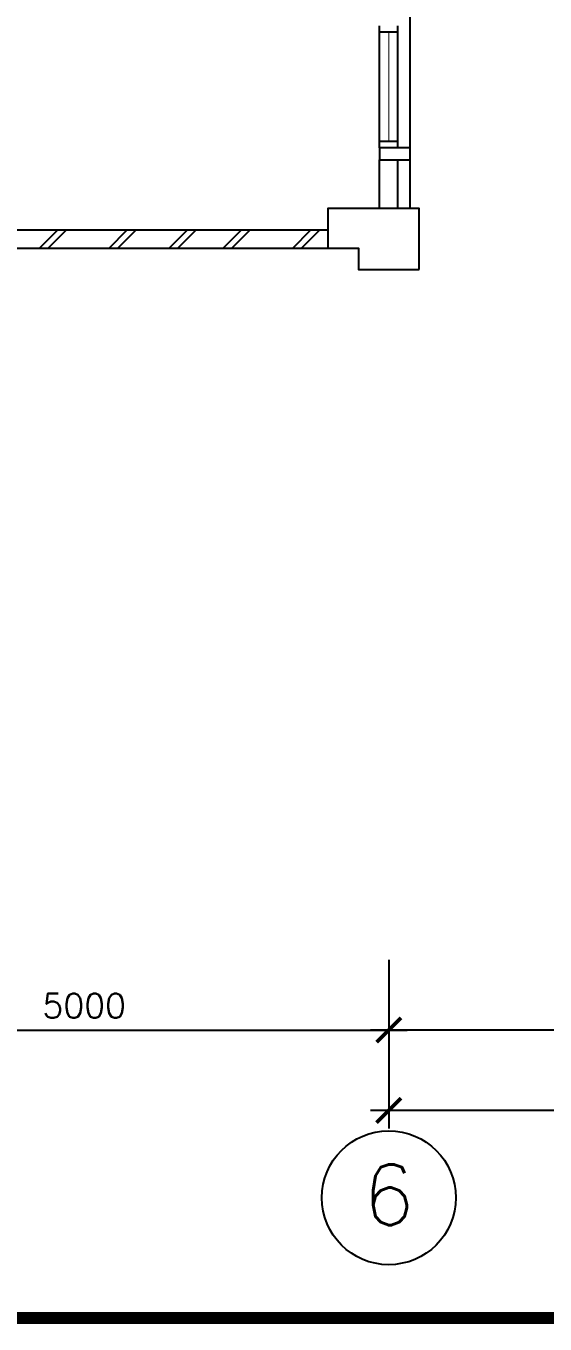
# Model space of a CAD drawing. Extents: x 2266480 to 2632177, y -858634 to -757244.
# Drawn here: x 2526071 to 2530332, y -847338 to -836674 of the extents above; entities that cross this region are included whole.
import ezdxf

# ---------------------------------------------------------------- set-up
doc = ezdxf.new("R2010")
doc.units = 0
doc.header["$LTSCALE"] = 10
doc.header["$MEASUREMENT"] = 0
doc.layers.get('0').update_dxf_attribs({"linetype": 'CONTINUOUS'})
doc.layers.get('DEFPOINTS').update_dxf_attribs({"linetype": 'CONTINUOUS'})
for name, color, linetype in [('COL', 3, 'CONTINUOUS'), ('DIM', 7, 'CONTINUOUS'), ('GRID-T', 7, 'CONTINUOUS'), ('hatch', 7, 'CONTINUOUS'), ('PL', 5, 'CONTINUOUS'), ('WALL', 2, 'CONTINUOUS'), ('WIN', 5, 'CONTINUOUS')]:
    doc.layers.add(name, color=color, linetype=linetype)
doc.styles.add('ROMANS', font='romans')
doc.styles.get("Standard").update_dxf_attribs({"font": 'ROMANS.SHX'})
doc.dimstyles.new('STANDARD$0', dxfattribs={"dimscale": 0, "dimtxt": 8, "dimasz": 6, "dimexe": 1, "dimexo": 1, "dimgap": 3, "dimtad": 1, "dimdec": 0, "dimlfac": -1, "dimrnd": 1, "dimzin": 0, "dimdsep": 46, "dimtxsty": 'Standard', "dimcen": 0, "dimclrd": 5, "dimclre": 250, "dimadec": 0, "dimazin": 0, "dimtfac": 1, "dimtdec": 4, "dimtofl": 0, "dimtmove": 0, "dimatfit": 3, "dimfxl": 1, "dimtolj": 1, "dimtzin": 0, "dimarcsym": 0})

# ---------------------------------------------------------------- blocks, each defined once
blk = doc.blocks.new('_ARCHTICK')
at = {"color": 0, "linetype": 'ByBlock', "const_width": 0.15}
blk.add_lwpolyline([(-0.5, -0.5), (0.5, 0.5)], dxfattribs=at)
blk = doc.blocks.new('*D141')
at = {"layer": 'DEFPOINTS', "color": 0, "transparency": 16777216}
for p in [(2529049, -844197), (2534549, -844197), (2529049, -844923)]:
    blk.add_point(p, dxfattribs=at)
at = {"layer": 'DIM', "color": 7, "lineweight": -2, "transparency": 16777216}
for p, q in [((2529049, -844347), (2529049, -845073)), ((2534549, -844347), (2534549, -845073)), ((2534699, -844923), (2528899, -844923))]:
    blk.add_line(p, q, dxfattribs=at)
at = {"layer": 'DIM', "color": 7, "lineweight": -2, "transparency": 16777216, "xscale": 200, "yscale": 200, "zscale": 200}
for p, rotation in [((2529049, -844923), 179.9999999882509), ((2534549, -844923), 359.9999999882509)]:
    blk.add_blockref('_ARCHTICK', p, dxfattribs=dict(at, rotation=rotation))
at = {"layer": 'DIM', "color": 7, "transparency": 16777216, "insert": (2531799, -844723), "char_height": 200, "attachment_point": 5, "rotation": 360, "style": 'ROMANS'}
blk.add_mtext('\\A1;5500', dxfattribs=at)
blk = doc.blocks.new('*D143')
at = {"layer": 'DEFPOINTS', "color": 0, "transparency": 16777216}
for p in [(2524049, -844197), (2529049, -844197), (2529049, -844923)]:
    blk.add_point(p, dxfattribs=at)
at = {"layer": 'DIM', "color": 7, "lineweight": -2, "transparency": 16777216}
for p, q in [((2524049, -844347), (2524049, -845073)), ((2529049, -844347), (2529049, -845073)), ((2523899, -844923), (2529199, -844923))]:
    blk.add_line(p, q, dxfattribs=at)
at = {"layer": 'DIM', "color": 7, "lineweight": -2, "transparency": 16777216, "xscale": 200, "yscale": 200, "zscale": 200, "rotation": 180}
blk.add_blockref('_ARCHTICK', (2524049, -844923), dxfattribs=at)
at = {"layer": 'DIM', "color": 7, "lineweight": -2, "transparency": 16777216, "xscale": 200, "yscale": 200, "zscale": 200}
blk.add_blockref('_ARCHTICK', (2529049, -844923), dxfattribs=at)
at = {"layer": 'DIM', "color": 7, "transparency": 16777216, "insert": (2526549, -844723), "char_height": 200, "attachment_point": 5, "style": 'ROMANS'}
blk.add_mtext('\\A1;5000', dxfattribs=at)
blk = doc.blocks.new('*D144')
at = {"layer": 'DEFPOINTS', "color": 0, "transparency": 16777216}
for p in [(2529049, -844857), (2557049, -844857), (2529049, -845583)]:
    blk.add_point(p, dxfattribs=at)
at = {"layer": 'DIM', "color": 7, "lineweight": -2, "transparency": 16777216}
for p, q in [((2529049, -845007), (2529049, -845733)), ((2557049, -845007), (2557049, -845733)), ((2557199, -845583), (2528899, -845583))]:
    blk.add_line(p, q, dxfattribs=at)
at = {"layer": 'DIM', "color": 7, "lineweight": -2, "transparency": 16777216, "xscale": 200, "yscale": 200, "zscale": 200}
for p, rotation in [((2529049, -845583), 179.9999999882506), ((2557049, -845583), 359.9999999882506)]:
    blk.add_blockref('_ARCHTICK', p, dxfattribs=dict(at, rotation=rotation))
at = {"layer": 'DIM', "color": 7, "transparency": 16777216, "insert": (2543049, -845383), "char_height": 200, "attachment_point": 5, "rotation": 360, "style": 'ROMANS'}
blk.add_mtext('\\A1;28000', dxfattribs=at)

msp = doc.modelspace()

# ---------------------------------------------------------------- linework, layer by layer
at = {"color": 0}
msp.add_line((2529224.5, -838174.1), (2529224.5, -832674.1), dxfattribs=at)
at = {"layer": 'COL', "color": 0}
msp.add_lwpolyline([(2529299.5, -838674.1), (2529299.5, -838174.1), (2528549.5, -838174.1), (2528549.5, -838499.1), (2528799.5, -838499.1), (2528799.5, -838674.1)], close=True, dxfattribs=at)
at = {"layer": 'GRID-T', "color": 0}
msp.add_circle((2529049.5, -846300.6), 550, dxfattribs=at)
msp.add_circle((2529049.5, -846300.6), 550, dxfattribs=at)
at = {"layer": 'hatch', "color": 0}
for p, q in [((2526182, -838499.1), (2526332, -838349.1)), ((2526253.7, -838499.1), (2526403.7, -838349.1)), ((2526752.8, -838499.1), (2526902.8, -838349.1)), ((2526824.5, -838499.1), (2526974.5, -838349.1)), ((2527246.2, -838499.1), (2527396.2, -838349.1)), ((2527317.8, -838499.1), (2527467.8, -838349.1)), ((2527690, -838499.1), (2527840, -838349.1)), ((2527761.7, -838499.1), (2527911.7, -838349.1)), ((2528260.8, -838499.1), (2528410.8, -838349.1)), ((2528332.5, -838499.1), (2528482.5, -838349.1))]:
    msp.add_line(p, q, dxfattribs=at)
at = {"layer": 'PL', "color": 0, "ltscale": 2, "const_width": 100}
msp.add_lwpolyline([(2490693.6, -847288.2), (2561112, -847288.2), (2561112, -757293.9), (2490693.6, -757293.9)], close=True, dxfattribs=at)
at = {"layer": 'WALL', "color": 0}
for p, q in [((2528974.5, -838174.1), (2528974.5, -837774.1)), ((2529124.5, -838174.1), (2529124.5, -837774.1)), ((2524349.5, -838349.1), (2528549.5, -838349.1)), ((2524299.5, -838499.1), (2528549.5, -838499.1))]:
    msp.add_line(p, q, dxfattribs=at)
msp.add_lwpolyline([(2529224.5, -837674.1), (2528974.5, -837674.1), (2528974.5, -837774.1), (2529224.5, -837774.1)], close=True, dxfattribs=at)
at = {"layer": 'WIN', "color": 0}
for p, q in [((2528974.5, -837674.1), (2528974.5, -836674.1)), ((2529124.5, -837674.1), (2529124.5, -836674.1)), ((2529124.5, -836724.1), (2528974.5, -836724.1)), ((2529124.5, -837624.1), (2528974.5, -837624.1))]:
    msp.add_line(p, q, dxfattribs=at)
at = {"layer": 'WIN', "color": 0, "const_width": 10, "flags": 128}
msp.add_lwpolyline([(2529049.5, -836724.1), (2529049.5, -837624.1)], dxfattribs=at)

# ---------------------------------------------------------------- texts
at = {"layer": 'GRID-T', "color": 0, "style": 'ROMANS'}
msp.add_text('6', height=500, dxfattribs=at).set_placement((2528834.3, -846526.3))
msp.add_text('6', height=500, dxfattribs=at).set_placement((2528834.3, -846526.3))

# ---------------------------------------------------------------- dimensions: what is measured, and where the dimension line sits
at = {"layer": 'DIM', "color": 0}
for p1, p2, distance, picture, middle in [((2524049.5, -844197.2), (2529049.5, -844197.2), -726.3, '*D143', (2526549.5, -844723.5)), ((2534549.5, -844197.2), (2529049.5, -844197.2), 726.3, '*D141', (2531799.5, -844723.5)), ((2557049.5, -844856.8), (2529049.5, -844856.8), 726.3, '*D144', (2543049.5, -845383.2))]:
    dim = msp.add_aligned_dim(p1=p1, p2=p2, distance=distance, dimstyle='STANDARD$0', override={"dimscale": 100, "dimtxt": 2, "dimasz": 2, "dimexe": 1.5, "dimexo": 1.5, "dimgap": 1, "dimtxsty": 'ROMANS', "dimblk": 'ARCHTICK', "dimdle": 1.5, "dimclrd": 7, "dimclre": 7, "dimclrt": 7, "dimtdec": 0, "dimtmove": 2}, dxfattribs=at)
    dim.commit()
    dim.dimension.update_dxf_attribs({"geometry": picture, "text_midpoint": middle})

doc.saveas('drawing.dxf')
